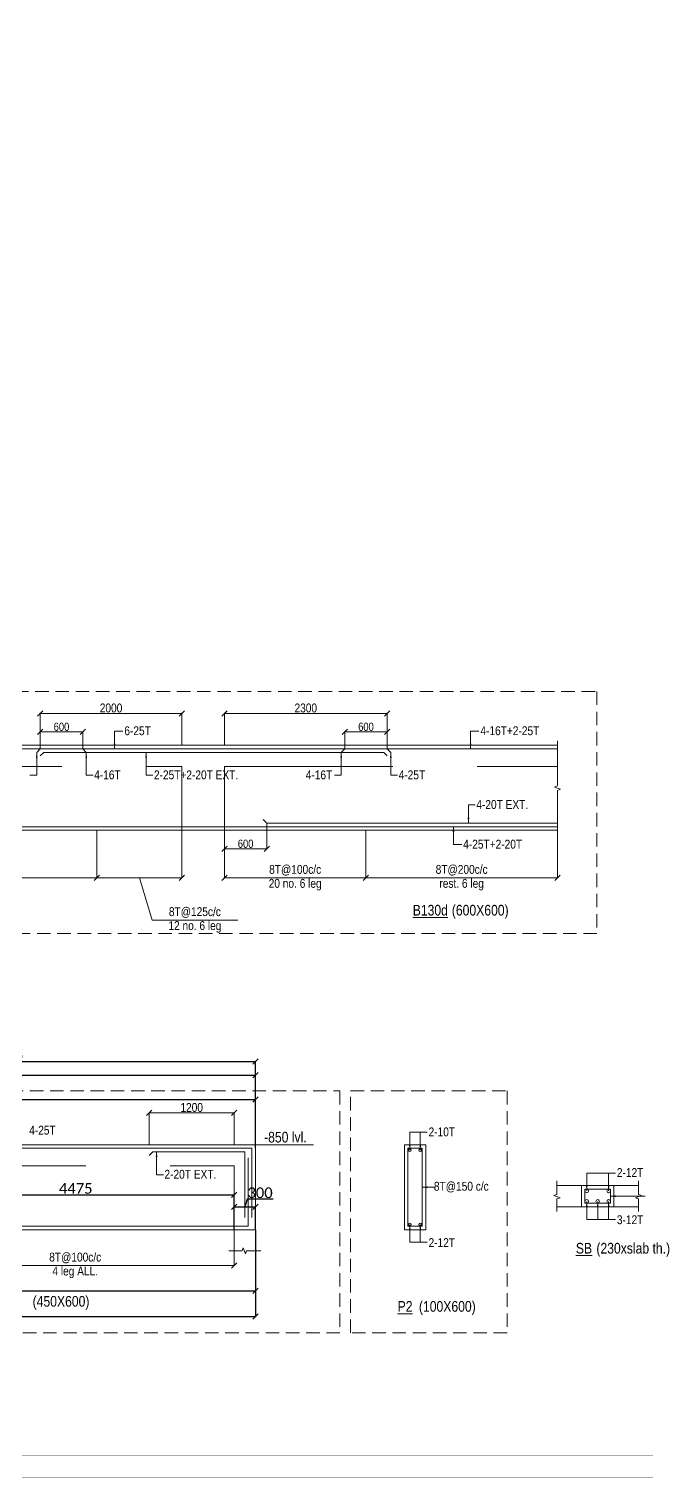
# Model space of a CAD drawing. Header units: millimetres. Extents: x 1112055 to 3390982, y -148532 to 766891.
# Drawn here: x 3000040 to 3017468, y -64434 to -23501 of the extents above; entities that cross this region are included whole.
import ezdxf
from ezdxf.enums import TextEntityAlignment as Align

# ---------------------------------------------------------------- set-up
doc = ezdxf.new("R2010")
doc.units = ezdxf.units.MM
doc.header["$PDMODE"] = 35
doc.header["$PDSIZE"] = -25
doc.linetypes.add('Hidden', pattern=[9.525, 6.35, -3.175])
for name, color, linetype, lineweight in [('B BEAM', 148, 'Continuous', 13), ('B BEAM IN LINE', 250, 'Continuous', 0), ('B STEEL', 34, 'Continuous', 15), ('B STEEL DIM', 216, 'Continuous', 13), ('B STEEL TEXT', 7, 'Continuous', 15), ('B STIRRUPS', 139, 'Continuous', 13), ('B TITLE BLOCK', 250, 'Continuous', 0), ('B-BEAM DOT', 251, 'Hidden', 9), ('B-BEAM NO', 215, 'Continuous', 18), ('B-COL', 1, 'Continuous', 35)]:
    doc.layers.add(name, color=color, linetype=linetype, lineweight=lineweight)
doc.layers.add('LEVEL-PLAN', color=12, linetype='Continuous')
doc.styles.add('Cali', font='calibri.ttf')
doc.styles.add('SWINC', font='swissc.ttf')
doc.dimstyles.new('BHOOMI', dxfattribs={"dimtxt": 230, "dimasz": 150, "dimexe": 10, "dimexo": 0, "dimgap": 25, "dimtad": 1, "dimdec": 0, "dimzin": 0, "dimdsep": 46, "dimtxsty": 'SWINC', "dimblk": 'OBLIQUE', "dimcen": 0.09, "dimclrd": 250, "dimclre": 250, "dimclrt": 256, "dimaunit": 1, "dimadec": 3, "dimazin": 0, "dimtfac": 1, "dimtdec": 0, "dimtofl": 0, "dimtmove": 1, "dimatfit": 3, "dimfxl": 100, "dimtolj": 1, "dimtzin": 0, "dimlwd": 9, "dimlwe": 5, "dimarcsym": 0})

# ---------------------------------------------------------------- blocks, each defined once
blk = doc.blocks.new('_Oblique')
at = {"color": 0, "linetype": 'ByBlock', "lineweight": -2}
blk.add_line((-0.5, -0.5), (0.5, 0.5), dxfattribs=at)
blk = doc.blocks.new('*D6560')
at = {"layer": 'B STEEL DIM', "lineweight": 5, "transparency": 16777216}
for p, q in [((3003435, -55019), (3003435, -54108)), ((3005835, -55019), (3005835, -54108))]:
    blk.add_line(p, q, dxfattribs=at)
at = {"layer": 'B STEEL DIM', "lineweight": 9, "transparency": 16777216}
blk.add_line((3003435, -54118), (3005835, -54118), dxfattribs=at)
at = {"layer": 'Defpoints', "color": 0, "lineweight": 40, "transparency": 16777216}
for p in [(3005835, -54118), (3003435, -55019), (3005835, -55019)]:
    blk.add_point(p, dxfattribs=at)
at = {"layer": 'B STEEL DIM', "lineweight": 9, "transparency": 16777216, "xscale": 150, "yscale": 150, "zscale": 150, "rotation": 180}
blk.add_blockref('_Oblique', (3003435, -54118), dxfattribs=at)
at = {"layer": 'B STEEL DIM', "lineweight": 9, "transparency": 16777216, "xscale": 150, "yscale": 150, "zscale": 150}
blk.add_blockref('_Oblique', (3005835, -54118), dxfattribs=at)
at = {"layer": 'B STEEL DIM', "transparency": 16777216, "insert": (3004635, -53968), "char_height": 250, "attachment_point": 5, "style": 'SWINC'}
blk.add_mtext('\\A1;1200', dxfattribs=at)
blk = doc.blocks.new('*D6572')
at = {"layer": 'B STIRRUPS', "color": 250, "lineweight": 0, "transparency": 16777216}
for p, q in [((2996856, -57419), (2996856, -58443)), ((3005835, -57419), (3005835, -58443)), ((3005835, -58433), (2996856, -58433))]:
    blk.add_line(p, q, dxfattribs=at)
at = {"layer": 'Defpoints', "color": 0, "lineweight": 40, "transparency": 16777216}
for p in [(2996856, -57419), (3005835, -57419), (2996856, -58433)]:
    blk.add_point(p, dxfattribs=at)
at = {"layer": 'B STIRRUPS', "color": 250, "lineweight": 0, "transparency": 16777216, "xscale": 150, "yscale": 150, "zscale": 150, "rotation": 180}
blk.add_blockref('_Oblique', (2996856, -58433), dxfattribs=at)
at = {"layer": 'B STIRRUPS', "color": 250, "lineweight": 0, "transparency": 16777216, "xscale": 150, "yscale": 150, "zscale": 150}
blk.add_blockref('_Oblique', (3005835, -58433), dxfattribs=at)
at = {"layer": 'B STIRRUPS', "transparency": 16777216, "char_height": 250, "attachment_point": 5, "style": 'SWINC'}
for s, insert in [('\\A1;8T@100c/c', (3001346, -58218)), ('4 leg ALL.', (3001346, -58625))]:
    blk.add_mtext(s, dxfattribs=dict(at, insert=insert))
blk = doc.blocks.new('*D6593')
at = {"layer": 'B STEEL DIM', "lineweight": 5, "transparency": 16777216}
for p, q in [((3005558, -46134), (3005558, -46667)), ((3006758, -45934), (3006758, -46667))]:
    blk.add_line(p, q, dxfattribs=at)
at = {"layer": 'B STEEL DIM', "lineweight": 9, "transparency": 16777216}
blk.add_line((3006758, -46657), (3005558, -46657), dxfattribs=at)
at = {"layer": 'Defpoints', "color": 0, "lineweight": 40, "transparency": 16777216}
for p in [(3005558, -46134), (3006758, -45934), (3005558, -46657)]:
    blk.add_point(p, dxfattribs=at)
at = {"layer": 'B STEEL DIM', "lineweight": 9, "transparency": 16777216, "xscale": 150, "yscale": 150, "zscale": 150, "rotation": 180}
blk.add_blockref('_Oblique', (3005558, -46657), dxfattribs=at)
at = {"layer": 'B STEEL DIM', "lineweight": 9, "transparency": 16777216, "xscale": 150, "yscale": 150, "zscale": 150}
blk.add_blockref('_Oblique', (3006758, -46657), dxfattribs=at)
at = {"layer": 'B STEEL DIM', "transparency": 16777216, "insert": (3006158, -46517), "char_height": 230, "attachment_point": 5, "style": 'SWINC'}
blk.add_mtext('\\A1;600', dxfattribs=at)
blk = doc.blocks.new('*D6598')
at = {"layer": 'B STEEL DIM', "lineweight": 5, "transparency": 16777216}
for p, q in [((3000358, -43735), (3000358, -42823)), ((3004358, -43735), (3004358, -42823))]:
    blk.add_line(p, q, dxfattribs=at)
at = {"layer": 'B STEEL DIM', "lineweight": 9, "transparency": 16777216}
blk.add_line((3000358, -42833), (3004358, -42833), dxfattribs=at)
at = {"layer": 'Defpoints', "color": 0, "lineweight": 40, "transparency": 16777216}
for p in [(3004358, -42833), (3000358, -43735), (3004358, -43735)]:
    blk.add_point(p, dxfattribs=at)
at = {"layer": 'B STEEL DIM', "lineweight": 9, "transparency": 16777216, "xscale": 150, "yscale": 150, "zscale": 150, "rotation": 180}
blk.add_blockref('_Oblique', (3000358, -42833), dxfattribs=at)
at = {"layer": 'B STEEL DIM', "lineweight": 9, "transparency": 16777216, "xscale": 150, "yscale": 150, "zscale": 150}
blk.add_blockref('_Oblique', (3004358, -42833), dxfattribs=at)
at = {"layer": 'B STEEL DIM', "transparency": 16777216, "insert": (3002358, -42683), "char_height": 250, "attachment_point": 5, "style": 'SWINC'}
blk.add_mtext('\\A1;2000', dxfattribs=at)
blk = doc.blocks.new('*D6599')
at = {"layer": 'B STEEL DIM', "lineweight": 5, "transparency": 16777216}
for p, q in [((3000358, -43835), (3000358, -43344)), ((3001558, -43835), (3001558, -43344))]:
    blk.add_line(p, q, dxfattribs=at)
at = {"layer": 'B STEEL DIM', "lineweight": 9, "transparency": 16777216}
blk.add_line((3000358, -43354), (3001558, -43354), dxfattribs=at)
at = {"layer": 'Defpoints', "color": 0, "lineweight": 40, "transparency": 16777216}
for p in [(3001558, -43354), (3000358, -43835), (3001558, -43835)]:
    blk.add_point(p, dxfattribs=at)
at = {"layer": 'B STEEL DIM', "lineweight": 9, "transparency": 16777216, "xscale": 150, "yscale": 150, "zscale": 150, "rotation": 180}
blk.add_blockref('_Oblique', (3000358, -43354), dxfattribs=at)
at = {"layer": 'B STEEL DIM', "lineweight": 9, "transparency": 16777216, "xscale": 150, "yscale": 150, "zscale": 150}
blk.add_blockref('_Oblique', (3001558, -43354), dxfattribs=at)
at = {"layer": 'B STEEL DIM', "transparency": 16777216, "insert": (3000958, -43214), "char_height": 230, "attachment_point": 5, "style": 'SWINC'}
blk.add_mtext('\\A1;600', dxfattribs=at)
blk = doc.blocks.new('*D6600')
at = {"layer": 'B STEEL DIM', "lineweight": 5, "transparency": 16777216}
for p, q in [((3005558, -43735), (3005558, -42823)), ((3010158, -43735), (3010158, -42823))]:
    blk.add_line(p, q, dxfattribs=at)
at = {"layer": 'B STEEL DIM', "lineweight": 9, "transparency": 16777216}
blk.add_line((3010158, -42833), (3005558, -42833), dxfattribs=at)
at = {"layer": 'Defpoints', "color": 0, "lineweight": 40, "transparency": 16777216}
for p in [(3005558, -42833), (3005558, -43735), (3010158, -43735)]:
    blk.add_point(p, dxfattribs=at)
at = {"layer": 'B STEEL DIM', "lineweight": 9, "transparency": 16777216, "xscale": 150, "yscale": 150, "zscale": 150, "rotation": 180}
blk.add_blockref('_Oblique', (3005558, -42833), dxfattribs=at)
at = {"layer": 'B STEEL DIM', "lineweight": 9, "transparency": 16777216, "xscale": 150, "yscale": 150, "zscale": 150}
blk.add_blockref('_Oblique', (3010158, -42833), dxfattribs=at)
at = {"layer": 'B STEEL DIM', "transparency": 16777216, "insert": (3007858, -42683), "char_height": 250, "attachment_point": 5, "style": 'SWINC'}
blk.add_mtext('\\A1;2300', dxfattribs=at)
blk = doc.blocks.new('*D6601')
at = {"layer": 'B STEEL DIM', "lineweight": 5, "transparency": 16777216}
for p, q in [((3008958, -43835), (3008958, -43344)), ((3010158, -43835), (3010158, -43344))]:
    blk.add_line(p, q, dxfattribs=at)
at = {"layer": 'B STEEL DIM', "lineweight": 9, "transparency": 16777216}
blk.add_line((3010158, -43354), (3008958, -43354), dxfattribs=at)
at = {"layer": 'Defpoints', "color": 0, "lineweight": 40, "transparency": 16777216}
for p in [(3008958, -43354), (3008958, -43835), (3010158, -43835)]:
    blk.add_point(p, dxfattribs=at)
at = {"layer": 'B STEEL DIM', "lineweight": 9, "transparency": 16777216, "xscale": 150, "yscale": 150, "zscale": 150, "rotation": 180}
blk.add_blockref('_Oblique', (3008958, -43354), dxfattribs=at)
at = {"layer": 'B STEEL DIM', "lineweight": 9, "transparency": 16777216, "xscale": 150, "yscale": 150, "zscale": 150}
blk.add_blockref('_Oblique', (3010158, -43354), dxfattribs=at)
at = {"layer": 'B STEEL DIM', "transparency": 16777216, "insert": (3009558, -43214), "char_height": 230, "attachment_point": 5, "style": 'SWINC'}
blk.add_mtext('\\A1;600', dxfattribs=at)
blk = doc.blocks.new('*D6602')
at = {"layer": 'B STIRRUPS', "color": 250, "lineweight": 0, "transparency": 16777216}
for p, q in [((2991458, -46135), (2991458, -47492)), ((3001958, -46135), (3001958, -47492)), ((3001958, -47482), (2991458, -47482))]:
    blk.add_line(p, q, dxfattribs=at)
at = {"layer": 'Defpoints', "color": 0, "lineweight": 40, "transparency": 16777216}
for p in [(2991458, -46135), (3001958, -46135), (2991458, -47482)]:
    blk.add_point(p, dxfattribs=at)
at = {"layer": 'B STIRRUPS', "color": 250, "lineweight": 0, "transparency": 16777216, "xscale": 150, "yscale": 150, "zscale": 150, "rotation": 180}
blk.add_blockref('_Oblique', (2991458, -47482), dxfattribs=at)
at = {"layer": 'B STIRRUPS', "color": 250, "lineweight": 0, "transparency": 16777216, "xscale": 150, "yscale": 150, "zscale": 150}
blk.add_blockref('_Oblique', (3001958, -47482), dxfattribs=at)
at = {"layer": 'B STIRRUPS', "transparency": 16777216, "char_height": 250, "attachment_point": 5, "style": 'SWINC'}
for s, insert in [('\\A1;8T@200c/c', (2996708, -47266)), ('rest. 6 leg', (2996708, -47673))]:
    blk.add_mtext(s, dxfattribs=dict(at, insert=insert))
blk = doc.blocks.new('*D6604')
at = {"layer": 'B STIRRUPS', "color": 250, "lineweight": 0, "transparency": 16777216}
for p, q in [((3001958, -46135), (3001958, -47492)), ((3004358, -46135), (3004358, -47492)), ((3001958, -47482), (3004358, -47482)), ((3003517, -48676), (3003158, -47482)), ((3005936, -48676), (3003517, -48676))]:
    blk.add_line(p, q, dxfattribs=at)
at = {"layer": 'Defpoints', "color": 0, "lineweight": 40, "transparency": 16777216}
for p in [(3001958, -46135), (3004358, -46135), (3004358, -47482)]:
    blk.add_point(p, dxfattribs=at)
at = {"layer": 'B STIRRUPS', "color": 250, "lineweight": 0, "transparency": 16777216, "xscale": 150, "yscale": 150, "zscale": 150, "rotation": 180}
blk.add_blockref('_Oblique', (3001958, -47482), dxfattribs=at)
at = {"layer": 'B STIRRUPS', "color": 250, "lineweight": 0, "transparency": 16777216, "xscale": 150, "yscale": 150, "zscale": 150}
blk.add_blockref('_Oblique', (3004358, -47482), dxfattribs=at)
at = {"layer": 'B STIRRUPS', "transparency": 16777216, "char_height": 250, "attachment_point": 5, "style": 'SWINC'}
for s, insert in [('\\A1;8T@125c/c', (3004726, -48460)), ('12 no. 6 leg', (3004726, -48867))]:
    blk.add_mtext(s, dxfattribs=dict(at, insert=insert))
blk = doc.blocks.new('*D6605')
at = {"layer": 'B STIRRUPS', "color": 250, "lineweight": 0, "transparency": 16777216}
for p, q in [((3009558, -46135), (3009558, -47491)), ((3014964, -46135), (3014964, -47491)), ((3014964, -47481), (3009558, -47481))]:
    blk.add_line(p, q, dxfattribs=at)
at = {"layer": 'Defpoints', "color": 0, "lineweight": 40, "transparency": 16777216}
for p in [(3009558, -46135), (3014964, -46135), (3009558, -47481)]:
    blk.add_point(p, dxfattribs=at)
at = {"layer": 'B STIRRUPS', "color": 250, "lineweight": 0, "transparency": 16777216, "xscale": 150, "yscale": 150, "zscale": 150, "rotation": 180}
blk.add_blockref('_Oblique', (3009558, -47481), dxfattribs=at)
at = {"layer": 'B STIRRUPS', "color": 250, "lineweight": 0, "transparency": 16777216, "xscale": 150, "yscale": 150, "zscale": 150}
blk.add_blockref('_Oblique', (3014964, -47481), dxfattribs=at)
at = {"layer": 'B STIRRUPS', "transparency": 16777216, "char_height": 250, "attachment_point": 5, "style": 'SWINC'}
for s, insert in [('\\A1;8T@200c/c', (3012261, -47266)), ('rest. 6 leg', (3012261, -47673))]:
    blk.add_mtext(s, dxfattribs=dict(at, insert=insert))
blk = doc.blocks.new('*D6606')
at = {"layer": 'B STIRRUPS', "color": 250, "lineweight": 0, "transparency": 16777216}
for p, q in [((3005558, -46135), (3005558, -47492)), ((3009558, -46135), (3009558, -47492)), ((3009558, -47482), (3005558, -47482))]:
    blk.add_line(p, q, dxfattribs=at)
at = {"layer": 'Defpoints', "color": 0, "lineweight": 40, "transparency": 16777216}
for p in [(3005558, -46135), (3009558, -46135), (3005558, -47482)]:
    blk.add_point(p, dxfattribs=at)
at = {"layer": 'B STIRRUPS', "color": 250, "lineweight": 0, "transparency": 16777216, "xscale": 150, "yscale": 150, "zscale": 150, "rotation": 180}
blk.add_blockref('_Oblique', (3005558, -47482), dxfattribs=at)
at = {"layer": 'B STIRRUPS', "color": 250, "lineweight": 0, "transparency": 16777216, "xscale": 150, "yscale": 150, "zscale": 150}
blk.add_blockref('_Oblique', (3009558, -47482), dxfattribs=at)
at = {"layer": 'B STIRRUPS', "transparency": 16777216, "char_height": 250, "attachment_point": 5, "style": 'SWINC'}
for s, insert in [('\\A1;8T@100c/c', (3007558, -47266)), ('20 no. 6 leg', (3007558, -47673))]:
    blk.add_mtext(s, dxfattribs=dict(at, insert=insert))
blk = doc.blocks.new('*D6317')
at = {"layer": 'Defpoints', "color": 3, "linetype": 'Hidden', "lineweight": 30, "ltscale": 1000, "transparency": 16777216}
for p, q in [((2956895, -57419), (2956895, -59883)), ((3006435, -57419), (3006435, -59883))]:
    blk.add_line(p, q, dxfattribs=at)
at = {"layer": 'Defpoints', "color": 3, "lineweight": 30, "ltscale": 1000, "transparency": 16777216}
blk.add_line((2956895, -59873), (3006435, -59873), dxfattribs=at)
at = {"layer": 'Defpoints', "color": 0, "lineweight": 40, "transparency": 16777216}
for p in [(2956895, -57419), (3006435, -57419), (3006435, -59873)]:
    blk.add_point(p, dxfattribs=at)
at = {"layer": 'Defpoints', "color": 3, "lineweight": 30, "transparency": 16777216, "xscale": 150, "yscale": 150, "zscale": 150, "rotation": 180}
blk.add_blockref('_Oblique', (2956895, -59873), dxfattribs=at)
at = {"layer": 'Defpoints', "color": 3, "lineweight": 30, "transparency": 16777216, "xscale": 150, "yscale": 150, "zscale": 150}
blk.add_blockref('_Oblique', (3006435, -59873), dxfattribs=at)
at = {"layer": 'Defpoints', "color": 3, "lineweight": 50, "transparency": 16777216, "insert": (2981665, -59689), "char_height": 300, "attachment_point": 5, "style": 'Cali'}
blk.add_mtext('\\A1;24770', dxfattribs=at)
blk = doc.blocks.new('*D6324')
at = {"layer": 'Defpoints', "color": 3, "linetype": 'Hidden', "lineweight": 30, "ltscale": 1000, "transparency": 16777216}
for p, q in [((2981385, -57419), (2981385, -59153)), ((3006435, -57419), (3006435, -59153))]:
    blk.add_line(p, q, dxfattribs=at)
at = {"layer": 'Defpoints', "color": 3, "lineweight": 30, "ltscale": 1000, "transparency": 16777216}
blk.add_line((2981385, -59143), (3006435, -59143), dxfattribs=at)
at = {"layer": 'Defpoints', "color": 0, "lineweight": 40, "transparency": 16777216}
for p in [(2981385, -57419), (3006435, -57419), (3006435, -59143)]:
    blk.add_point(p, dxfattribs=at)
at = {"layer": 'Defpoints', "color": 3, "lineweight": 30, "transparency": 16777216, "xscale": 150, "yscale": 150, "zscale": 150, "rotation": 180}
blk.add_blockref('_Oblique', (2981385, -59143), dxfattribs=at)
at = {"layer": 'Defpoints', "color": 3, "lineweight": 30, "transparency": 16777216, "xscale": 150, "yscale": 150, "zscale": 150}
blk.add_blockref('_Oblique', (3006435, -59143), dxfattribs=at)
at = {"layer": 'Defpoints', "color": 3, "lineweight": 50, "transparency": 16777216, "insert": (2993910, -58959), "char_height": 300, "attachment_point": 5, "style": 'Cali'}
blk.add_mtext('\\A1;12525', dxfattribs=at)
blk = doc.blocks.new('*D6329')
at = {"layer": 'Defpoints', "color": 3, "linetype": 'Hidden', "lineweight": 30, "ltscale": 1000, "transparency": 16777216}
for p, q in [((2996885, -57419), (2996885, -56428)), ((3005835, -57419), (3005835, -56428))]:
    blk.add_line(p, q, dxfattribs=at)
at = {"layer": 'Defpoints', "color": 3, "lineweight": 30, "ltscale": 1000, "transparency": 16777216}
blk.add_line((2996885, -56438), (3005835, -56438), dxfattribs=at)
at = {"layer": 'Defpoints', "color": 0, "lineweight": 40, "transparency": 16777216}
for p in [(3005835, -56438), (2996885, -57419), (3005835, -57419)]:
    blk.add_point(p, dxfattribs=at)
at = {"layer": 'Defpoints', "color": 3, "lineweight": 30, "transparency": 16777216, "xscale": 150, "yscale": 150, "zscale": 150, "rotation": 180}
blk.add_blockref('_Oblique', (2996885, -56438), dxfattribs=at)
at = {"layer": 'Defpoints', "color": 3, "lineweight": 30, "transparency": 16777216, "xscale": 150, "yscale": 150, "zscale": 150}
blk.add_blockref('_Oblique', (3005835, -56438), dxfattribs=at)
at = {"layer": 'Defpoints', "color": 3, "lineweight": 50, "transparency": 16777216, "insert": (3001360, -56255), "char_height": 300, "attachment_point": 5, "style": 'Cali'}
blk.add_mtext('\\A1;4475', dxfattribs=at)
blk = doc.blocks.new('*D6330')
at = {"layer": 'Defpoints', "color": 3, "linetype": 'Hidden', "lineweight": 30, "ltscale": 1000, "transparency": 16777216}
for p, q in [((3005835, -57419), (3005835, -56760)), ((3006435, -57419), (3006435, -56760))]:
    blk.add_line(p, q, dxfattribs=at)
at = {"layer": 'Defpoints', "color": 3, "lineweight": 30, "ltscale": 1000, "transparency": 16777216}
for p, q in [((3005835, -56770), (3006435, -56770)), ((3006198, -56561), (3006135, -56770)), ((3006936, -56561), (3006198, -56561))]:
    blk.add_line(p, q, dxfattribs=at)
at = {"layer": 'Defpoints', "color": 0, "lineweight": 40, "transparency": 16777216}
for p in [(3006435, -56770), (3005835, -57419), (3006435, -57419)]:
    blk.add_point(p, dxfattribs=at)
at = {"layer": 'Defpoints', "color": 3, "lineweight": 30, "transparency": 16777216, "xscale": 150, "yscale": 150, "zscale": 150, "rotation": 180}
blk.add_blockref('_Oblique', (3005835, -56770), dxfattribs=at)
at = {"layer": 'Defpoints', "color": 3, "lineweight": 30, "transparency": 16777216, "xscale": 150, "yscale": 150, "zscale": 150}
blk.add_blockref('_Oblique', (3006435, -56770), dxfattribs=at)
at = {"layer": 'Defpoints', "color": 3, "lineweight": 50, "transparency": 16777216, "insert": (3006567, -56377), "char_height": 300, "attachment_point": 5, "style": 'Cali'}
blk.add_mtext('\\A1;300', dxfattribs=at)
blk = doc.blocks.new('*D6331')
at = {"layer": 'Defpoints', "color": 3, "linetype": 'Hidden', "lineweight": 30, "ltscale": 1000, "transparency": 16777216}
for p, q in [((2956895, -55019), (2956895, -53731)), ((3006435, -55019), (3006435, -53731))]:
    blk.add_line(p, q, dxfattribs=at)
at = {"layer": 'Defpoints', "color": 3, "lineweight": 30, "ltscale": 1000, "transparency": 16777216}
blk.add_line((2956895, -53741), (3006435, -53741), dxfattribs=at)
at = {"layer": 'Defpoints', "color": 0, "lineweight": 40, "transparency": 16777216}
for p in [(3006435, -53741), (2956895, -55019), (3006435, -55019)]:
    blk.add_point(p, dxfattribs=at)
at = {"layer": 'Defpoints', "color": 3, "lineweight": 30, "transparency": 16777216, "xscale": 150, "yscale": 150, "zscale": 150, "rotation": 180}
blk.add_blockref('_Oblique', (2956895, -53741), dxfattribs=at)
at = {"layer": 'Defpoints', "color": 3, "lineweight": 30, "transparency": 16777216, "xscale": 150, "yscale": 150, "zscale": 150}
blk.add_blockref('_Oblique', (3006435, -53741), dxfattribs=at)
at = {"layer": 'Defpoints', "color": 3, "lineweight": 50, "transparency": 16777216, "insert": (2981665, -53557), "char_height": 300, "attachment_point": 5, "style": 'Cali'}
blk.add_mtext('\\A1;24770', dxfattribs=at)
blk = doc.blocks.new('*D6358')
at = {"layer": 'Defpoints', "color": 3, "linetype": 'Hidden', "lineweight": 30, "ltscale": 1000, "transparency": 16777216}
for p, q in [((2984685, -55119), (2984685, -53048)), ((3006435, -55119), (3006435, -53048))]:
    blk.add_line(p, q, dxfattribs=at)
at = {"layer": 'Defpoints', "color": 3, "lineweight": 30, "ltscale": 1000, "transparency": 16777216}
blk.add_line((2984685, -53058), (3006435, -53058), dxfattribs=at)
at = {"layer": 'Defpoints', "color": 0, "lineweight": 40, "transparency": 16777216}
for p in [(3006435, -53058), (2984685, -55119), (3006435, -55119)]:
    blk.add_point(p, dxfattribs=at)
at = {"layer": 'Defpoints', "color": 3, "lineweight": 30, "transparency": 16777216, "xscale": 150, "yscale": 150, "zscale": 150, "rotation": 180}
blk.add_blockref('_Oblique', (2984685, -53058), dxfattribs=at)
at = {"layer": 'Defpoints', "color": 3, "lineweight": 30, "transparency": 16777216, "xscale": 150, "yscale": 150, "zscale": 150}
blk.add_blockref('_Oblique', (3006435, -53058), dxfattribs=at)
at = {"layer": 'Defpoints', "color": 3, "lineweight": 50, "transparency": 16777216, "insert": (2995560, -52875), "char_height": 300, "attachment_point": 5, "style": 'Cali'}
blk.add_mtext('\\A1;10875', dxfattribs=at)
blk = doc.blocks.new('*D6359')
at = {"layer": 'Defpoints', "color": 3, "linetype": 'Hidden', "lineweight": 30, "ltscale": 1000, "transparency": 16777216}
for p, q in [((2992385, -55019), (2992385, -52656)), ((3006435, -55019), (3006435, -52656))]:
    blk.add_line(p, q, dxfattribs=at)
at = {"layer": 'Defpoints', "color": 3, "lineweight": 30, "ltscale": 1000, "transparency": 16777216}
blk.add_line((2992385, -52666), (3006435, -52666), dxfattribs=at)
at = {"layer": 'Defpoints', "color": 0, "lineweight": 40, "transparency": 16777216}
for p in [(3006435, -52666), (2992385, -55019), (3006435, -55019)]:
    blk.add_point(p, dxfattribs=at)
at = {"layer": 'Defpoints', "color": 3, "lineweight": 30, "transparency": 16777216, "xscale": 150, "yscale": 150, "zscale": 150, "rotation": 180}
blk.add_blockref('_Oblique', (2992385, -52666), dxfattribs=at)
at = {"layer": 'Defpoints', "color": 3, "lineweight": 30, "transparency": 16777216, "xscale": 150, "yscale": 150, "zscale": 150}
blk.add_blockref('_Oblique', (3006435, -52666), dxfattribs=at)
at = {"layer": 'Defpoints', "color": 3, "lineweight": 50, "transparency": 16777216, "insert": (2999410, -52482), "char_height": 300, "attachment_point": 5, "style": 'Cali'}
blk.add_mtext('\\A1;7025', dxfattribs=at)

msp = doc.modelspace()

# ---------------------------------------------------------------- linework, layer by layer
at = {"color": 252, "lineweight": 0, "ltscale": 25, "const_width": 7.31}
msp.add_lwpolyline([(2905358, -64430.5), (2905358, 35068.1), (3056577, 35068.1), (3056577, -64430.5)], close=True, dxfattribs=at)
at = {"layer": 'B BEAM', "ltscale": 25}
for p, q in [((2967255.6, -43735.2, 0), (3014964.3, -43735.1, 0)), ((2967255.6, -46135.2, 0), (3014964.3, -46135.1, 0)), ((2957595.2, -55019.5, 0), (3006435.2, -55019.5, 0)), ((3006435.2, -55019.5, 0), (3006435.2, -57419.5, 0)), ((3015643.2, -56172.9, 0), (3014953.6, -56172.9, 0)), ((3016563.2, -56172.9, 0), (3017252.9, -56172.9, 0)), ((3015643.2, -56772.9, 0), (3014953.6, -56772.9, 0)), ((3016563.2, -56772.9, 0), (3017252.9, -56772.9, 0)), ((2996885.3, -57419.5, 0), (3005835.2, -57419.5, 0))]:
    msp.add_line(p, q, dxfattribs=at)
at = {"layer": 'B BEAM'}
msp.add_line((3006435.2, -55019.5, 0), (3008078.4, -55019.5, 0), dxfattribs=at)
at = {"layer": 'B BEAM', "ltscale": 25, "elevation": 0}
for points in [[(3010644.6, -57419.5), (3011244.6, -57419.5), (3011244.6, -55019.5), (3010644.6, -55019.5)], [(3015643.2, -56172.9), (3015643.2, -56772.9), (3016563.2, -56772.9), (3016563.2, -56172.9)]]:
    msp.add_lwpolyline(points, close=True, dxfattribs=at)
for points in [[(3014953.6, -56036.7), (3014953.6, -56422.8), (3014867.7, -56454), (3015039.4, -56516.5), (3014953.6, -56547.8), (3014953.6, -56901.1)], [(3017252.9, -56036.7), (3017252.9, -56422.8), (3017338.8, -56454), (3017167.1, -56516.5), (3017252.9, -56547.8), (3017252.9, -56901.1)]]:
    msp.add_lwpolyline(points, dxfattribs=at)
at = {"layer": 'B BEAM IN LINE', "color": 250, "linetype": 'Hidden', "lineweight": 0, "ltscale": 60, "elevation": 0}
for points in [[(2965355.1, -42215.5), (3016079.1, -42215.5), (3016079.1, -49052.7), (2965355.1, -49052.7)], [(2955487.8, -53499.7), (3008822.1, -53499.7), (3008822.1, -60336.9), (2955487.8, -60336.9)], [(3009122.1, -53499.7), (3013545.1, -53499.7), (3013545.1, -60337.4), (3009122.1, -60337.4)]]:
    msp.add_lwpolyline(points, close=True, dxfattribs=at)
at = {"layer": 'B STEEL', "color": 34, "lineweight": 9, "ltscale": 25}
for p, q in [((2967355.6, -43835.2, 0), (3014964.3, -43835.1, 0)), ((3000358.5, -43835.2, 0), (3000258.5, -43935.2, 0)), ((3000458.5, -43935.2, 0), (3000358.5, -44035.2, 0)), ((3000458.5, -43935.2, 0), (3010058.5, -43935.2, 0)), ((3001558.5, -43835.2, 0), (3001658.5, -43935.2, 0)), ((3008958.5, -43835.2, 0), (3008858.5, -43935.2, 0)), ((3010058.5, -43935.2, 0), (3010158.5, -44035.2, 0)), ((3010158.5, -43835.2, 0), (3010258.5, -43935.2, 0)), ((3006658.5, -45834.5, 0), (3006758.5, -45934.5, 0)), ((2967455.6, -46035.2, 0), (3014964.3, -46035.1, 0)), ((3006758.5, -45934.5, 0), (3014964.3, -45934.4, 0)), ((2956995.2, -55119.5, 0), (3006335.2, -55119.5, 0)), ((3003535.2, -55219.5, 0), (3003435.2, -55319.5, 0)), ((3003535.2, -55219.5, 0), (3006135.2, -55219.5, 0)), ((3006135.2, -55219.5, 0), (3006135.2, -57073.4, 0)), ((3006335.2, -55119.5, 0), (3006335.2, -57073.4, 0)), ((3006235.2, -55391.8, 0), (3006235.2, -57319.5, 0)), ((2957095.2, -57319.5, 0), (3006235.2, -57319.5, 0))]:
    msp.add_line(p, q, dxfattribs=at)
at = {"layer": 'B STEEL', "color": 34, "lineweight": 9, "ltscale": 25, "elevation": 0}
for points in [[(3010744.6, -57319.5), (3011144.6, -57319.5), (3011144.6, -55119.5), (3010744.6, -55119.5)], [(3015743.2, -56272.9), (3015743.2, -56672.9), (3016463.2, -56672.9), (3016463.2, -56272.9)]]:
    msp.add_lwpolyline(points, close=True, dxfattribs=at)
at = {"layer": 'B STEEL', "color": 34, "lineweight": 9, "ltscale": 25}
for centre, radius in [((3010795.7, -55168.1, 0), 40), ((3011093.4, -55168.1, 0), 40), ((3015794.4, -56324, 0), 51.2), ((3016412.1, -56324, 0), 51.2), ((3015794.4, -56621.7, 0), 51.2), ((3016103.2, -56621.7, 0), 51.2), ((3016412.1, -56621.7, 0), 51.2), ((3010795.7, -57270.9, 0), 40), ((3011093.4, -57270.9, 0), 40)]:
    msp.add_circle(centre, radius, dxfattribs=at)
at = {"layer": 'B TITLE BLOCK', "color": 1, "ltscale": 25, "const_width": 7.31}
msp.add_lwpolyline([(2905694.7, -64093.8), (2905694.7, 34731.4), (3056240.2, 34731.4), (3056240.2, -64093.8)], close=True, dxfattribs=at)
at = {"layer": 'B TITLE BLOCK', "color": 250, "lineweight": 0, "ltscale": 25, "const_width": 7.31}
msp.add_lwpolyline([(2906001.1, -63787.4), (2906001.1, 34425), (3055933.9, 34425), (3055933.9, -63787.4)], close=True, dxfattribs=at)
at = {"layer": 'B-BEAM DOT', "linetype": 'Hidden', "ltscale": 750}
for p, q in [((2989058.5, -44335.2, 0), (3004358.5, -44335.1, 0)), ((3004358.5, -44334.9, 0), (3004358.5, -46134.9, 0)), ((3005558.5, -44334.9, 0), (3005558.5, -46134.9, 0)), ((3005558.5, -44335.1, 0), (3014964.3, -44335.1, 0)), ((2996885.3, -55619.5, 0), (3005835.2, -55619.5, 0)), ((3005835.2, -55619.5, 0), (3005835.2, -57419.5, 0)), ((3006435.2, -57419.5, 0), (3005835.2, -57419.5, 0))]:
    msp.add_line(p, q, dxfattribs=at)
at = {"layer": 'B-COL', "lineweight": 15, "ltscale": 25}
for p, q in [((3005835.2, -57419.5, 0), (3005835.2, -58019.5, 0)), ((3006435.2, -57419.5, 0), (3006435.2, -58019.5, 0))]:
    msp.add_line(p, q, dxfattribs=at)
at = {"layer": 'B-COL', "lineweight": 15, "ltscale": 25, "elevation": 0}
for points in [[(3014964.3, -43607.8), (3014964.3, -44883.5), (3014878.5, -44914.7), (3015050.2, -44977.2), (3014964.3, -45008.5), (3014964.3, -46307.8)], [(3005685.2, -58019.5), (3006058.9, -58019.5), (3006090.1, -57933.6), (3006152.6, -58105.3), (3006183.9, -58019.5), (3006585.2, -58019.5)]]:
    msp.add_lwpolyline(points, dxfattribs=at)

# ---------------------------------------------------------------- texts
at = {"layer": 'B STEEL TEXT', "style": 'SWINC'}
for s, p in [('6-25T', (3002732.7, -43448.8, 0)), ('4-16T+2-25T', (3012790.2, -43448.9, 0)), ('4-16T', (3001881, -44695.5, 0)), ('2-25T+2-20T EXT.', (3003569, -44695.5, 0)), ('4-16T', (3007856.6, -44695.5, 0)), ('4-25T', (3010481, -44695.5, 0)), ('4-20T EXT.', (3012675.4, -45533.6, 0)), ('4-25T+2-20T', (3012304.5, -46654, 0)), ('4-25T', (3000045.7, -54733.1, 0)), ('2-10T', (3011326.4, -54781.7, 0)), ('2-20T EXT.', (3003866.5, -55978.4, 0)), ('8T@150 c/c', (3011477.6, -56317.3, 0)), ('2-12T', (3016645.1, -55929.7, 0)), ('3-12T', (3016645.1, -57262.6, 0)), ('2-12T', (3011326.4, -57909.2, 0))]:
    msp.add_text(s, height=250, dxfattribs=at).set_placement(p)
at = {"layer": 'B TITLE BLOCK', "color": 251, "lineweight": 0, "insert": (3042968.6, -44209.7), "char_height": 394.635, "attachment_point": 2, "style": 'SWINC'}
msp.add_mtext_dynamic_manual_height_columns('\\pxsm1,qj;{\\fBankGothic Lt BT|b0|i0|c0|p34;BHOOMI\\P\\ps*,q*;\\fGost|b0|i0|c0|p2;\\H0.8x;- CONSULTANTS -\\C1; }', width=1031890.765, gutter_width=0, heights=[145147.2], dxfattribs=at)
at = {"layer": 'B-BEAM NO', "ltscale": 25, "style": 'SWINC'}
for s, p in [('%%UB130d', (3011374.9, -48543.9, 0)), ('(600X600)', (3012785, -48543.9, 0)), ('%%USB', (3015715, -58092.6, 0)), ('(230xslab th.)', (3017107.2, -58092.6, 0)), ('(450X600)', (3000944.6, -59593, 0)), ('%%UP2', (3010662.2, -59736.4, 0)), ('(100X600)', (3011855.9, -59736.4, 0))]:
    msp.add_text(s, height=300, dxfattribs=at).set_placement(p, align=Align.CENTER)
at = {"layer": 'LEVEL-PLAN', "linetype": 'ByBlock', "ltscale": 800, "style": 'SWINC'}
msp.add_text('-850 lvl.', height=300, dxfattribs=at).set_placement((3007282.1, -54955.3, 0), align=Align.CENTER)

# ---------------------------------------------------------------- dimensions: what is measured, and where the dimension line sits
at = {"layer": 'B STEEL DIM'}
for base, p1, p2, override, picture, middle in [((3004358.5, -42833.4, 0), (3000358.5, -43735.2, 0), (3004358.5, -43735.2, 0), {"dimscale": 1, "dimtxt": 250, "dimlfac": 0.5, "dimtxsty": 'SWINC', "dimblk1": 'Oblique', "dimblk2": 'Oblique', "dimsah": 1, "dimclrd": 256, "dimclre": 256, "dimclrt": 256}, '*D6598', (3002358.5, -42683.4, 0)), ((3001558.5, -43353.5, 0), (3000358.5, -43835.2, 0), (3001558.5, -43835.2, 0), {"dimlfac": 0.5, "dimblk1": 'Oblique', "dimblk2": 'Oblique', "dimsah": 1, "dimclrd": 256, "dimclre": 256}, '*D6599', (3000958.5, -43213.5, 0)), ((3005835.2, -54117.7, 0), (3003435.2, -55019.5, 0), (3005835.2, -55019.5, 0), {"dimscale": 1, "dimtxt": 250, "dimlfac": 0.5, "dimtxsty": 'SWINC', "dimblk1": 'Oblique', "dimblk2": 'Oblique', "dimsah": 1, "dimclrd": 256, "dimclre": 256, "dimclrt": 256}, '*D6560', (3004635.2, -53967.7, 0))]:
    dim = msp.add_linear_dim(base=base, p1=p1, p2=p2, angle=180, dimstyle='BHOOMI', override=override, dxfattribs=at)
    dim.commit()
    dim.dimension.update_dxf_attribs({"geometry": picture, "text_midpoint": middle})
for base, p1, p2, override, picture, middle in [((3005558.5, -42833.4, 0), (3010158.5, -43735.2, 0), (3005558.5, -43735.2, 0), {"dimscale": 1, "dimtxt": 250, "dimlfac": 0.5, "dimtxsty": 'SWINC', "dimblk1": 'Oblique', "dimblk2": 'Oblique', "dimsah": 1, "dimclrd": 256, "dimclre": 256, "dimclrt": 256}, '*D6600', (3007858.5, -42683.4, 0)), ((3008958.5, -43353.5, 0), (3010158.5, -43835.2, 0), (3008958.5, -43835.2, 0), {"dimlfac": 0.5, "dimblk1": 'Oblique', "dimblk2": 'Oblique', "dimsah": 1, "dimclrd": 256, "dimclre": 256}, '*D6601', (3009558.5, -43213.5, 0)), ((3005558.5, -46656.6, 0), (3006758.5, -45934.5, 0), (3005558.5, -46134.5, 0), {"dimlfac": 0.5, "dimblk1": 'Oblique', "dimblk2": 'Oblique', "dimsah": 1, "dimclrd": 256, "dimclre": 256}, '*D6593', (3006158.5, -46516.6, 0))]:
    dim = msp.add_linear_dim(base=base, p1=p1, p2=p2, dimstyle='BHOOMI', override=override, dxfattribs=at)
    dim.commit()
    dim.dimension.update_dxf_attribs({"geometry": picture, "text_midpoint": middle})
at = {"layer": 'B STIRRUPS'}
for base, p1, p2, text, picture, middle in [((2991458.5, -47481.6), (3001958.5, -46135.2), (2991458.5, -46135.2, 0), '8T@200c/c\\Xrest. 6 leg ', '*D6602', (2996708.5, -47481.6)), ((3005558.5, -47481.6), (3009558.5, -46135.2, 0), (3005558.5, -46135.2, 0), '8T@100c/c\\X20 no. 6 leg ', '*D6606', (3007558.5, -47481.6)), ((3009558.5, -47481.5), (3014964.3, -46135.1, 0), (3009558.5, -46135.2, 0), '8T@200c/c\\Xrest. 6 leg ', '*D6605', (3012261.4, -47481.5)), ((2996856.4, -58433.5, -100), (3005835.2, -57419.5, 0), (2996856.4, -57419.5, -100), '8T@100c/c\\X4 leg ALL. ', '*D6572', (3001345.8, -58433.5, -100))]:
    dim = msp.add_linear_dim(base=base, p1=p1, p2=p2, text=text, dimstyle='BHOOMI', override={"dimscale": 1, "dimtxt": 250, "dimgap": 25, "dimlfac": 0.5, "dimtxsty": 'SWINC', "dimblk1": 'Oblique', "dimblk2": 'Oblique', "dimsah": 1, "dimlwd": 0, "dimlwe": 0}, dxfattribs=at)
    dim.commit()
    dim.dimension.update_dxf_attribs({"geometry": picture, "text_midpoint": middle})
dim = msp.add_linear_dim(base=(3004358.5, -47481.6), p1=(3001958.5, -46135.2, 0), p2=(3004358.5, -46135.2, 0), angle=180, text='8T@125c/c\\X12 no. 6 leg ', dimstyle='BHOOMI', override={"dimscale": 1, "dimtxt": 250, "dimgap": 25, "dimlfac": 0.5, "dimtxsty": 'SWINC', "dimblk1": 'Oblique', "dimblk2": 'Oblique', "dimsah": 1, "dimlwd": 0, "dimlwe": 0}, dxfattribs=at)
dim.commit()
dim.dimension.update_dxf_attribs({"geometry": '*D6604', "text_midpoint": (3003541.7, -48675.5)})
at = {"layer": 'Defpoints', "color": 3, "lineweight": 50, "ltscale": 1000}
for base, p1, p2, picture, middle in [((3006435.2, -52666.2), (2992385.3, -55019.5, 0), (3006435.2, -55019.5, 0), '*D6359', (2999410.2, -52482.5)), ((3006435.2, -53058.4), (2984685.3, -55119.5, 0), (3006435.2, -55119.5, 0), '*D6358', (2995560.2, -52874.7)), ((3006435.2, -53741), (2956895.2, -55019.5, 0), (3006435.2, -55019.5, 0), '*D6331', (2981665.2, -53557.4)), ((3005835.2, -56437.5), (2996885.3, -57419.5, 0), (3005835.2, -57419.5, 0), '*D6329', (3001360.2, -56255.3)), ((3006435.2, -56769.6), (3005835.2, -57419.5, 0), (3006435.2, -57419.5, 0), '*D6330', (3006227.8, -56377.2)), ((3006435.2, -59872.7), (2956895.2, -57419.5, 0), (3006435.2, -57419.5, 0), '*D6317', (2981665.2, -59689)), ((3006435.2, -59142.7), (2981385.3, -57419.5, 0), (3006435.2, -57419.5, 0), '*D6324', (2993910.2, -58959))]:
    dim = msp.add_linear_dim(base=base, p1=p1, p2=p2, dimstyle='BHOOMI', override={"dimtxt": 300, "dimgap": 30, "dimlfac": 0.5, "dimtxsty": 'Cali', "dimblk1": 'Oblique', "dimblk2": 'Oblique', "dimsah": 1, "dimclrd": 3, "dimclre": 3, "dimclrt": 3, "dimlwd": 30, "dimlwe": 30}, dxfattribs=at)
    dim.commit()
    dim.dimension.update_dxf_attribs({"geometry": picture, "text_midpoint": middle})

# ---------------------------------------------------------------- leaders
at = {"layer": 'B STEEL TEXT'}
for points in [[(3002457, -43835.2, 0), (3002457, -43332.6, 0), (3002691.9, -43332.6, 0)], [(3012514.5, -43835.3, 0), (3012514.5, -43332.7, 0), (3012749.4, -43332.7, 0)], [(3000258.5, -43935.2, 0), (3000258.5, -44579.2, 0), (3000066.3, -44579.2, 0)], [(3001658.5, -43935.2, 0), (3001658.5, -44579.2, 0), (3001850.7, -44579.2, 0)], [(3003346.5, -43935.2, 0), (3003346.5, -44579.2, 0), (3003538.7, -44579.2, 0)], [(3008858.5, -43935.2, 0), (3008858.5, -44579.2, 0), (3008666.3, -44579.2, 0)], [(3010258.5, -43935.2, 0), (3010258.5, -44579.2, 0), (3010450.7, -44579.2, 0)], [(3012452.9, -45934.5, 0), (3012452.9, -45417.4, 0), (3012645.2, -45417.4, 0)], [(3012028.8, -46035.2, 0), (3012028.8, -46537.8, 0), (3012263.7, -46537.8, 0)], [(3010795.7, -55168.1, 0), (3010795.7, -54665.5, 0), (3011285.6, -54665.5, 0)], [(3011093.4, -55168.1, 0), (3011093.4, -54665.5, 0), (3011285.6, -54665.5, 0)], [(3003644, -55219.5, 0), (3003644, -55872.1, 0), (3003836.2, -55872.1, 0)], [(3015794.4, -56324, 0), (3015794.4, -55818.9, 0), (3016604.3, -55818.9, 0)], [(3016412.1, -56324, 0), (3016412.1, -55818.9, 0), (3016604.3, -55818.9, 0)], [(3011144.6, -56219.5, 0), (3011492.7, -56219.5, 0)], [(3016463.2, -56472.9, 0), (3017447.8, -56472.9, 0)], [(3015794.4, -56621.7, 0), (3015794.4, -57126.8, 0), (3016604.3, -57126.8, 0)], [(3016103.2, -56621.7, 0), (3016103.2, -57126.8, 0), (3016604.3, -57126.8, 0)], [(3016412.1, -56621.7, 0), (3016412.1, -57126.8, 0), (3016604.3, -57126.8, 0)], [(3010795.7, -57270.9, 0), (3010795.7, -57773.5, 0), (3011285.6, -57773.5, 0)], [(3011093.4, -57270.9, 0), (3011093.4, -57773.5, 0), (3011285.6, -57773.5, 0)]]:
    msp.add_leader(points, dimstyle='BHOOMI', override={"dimtad": 0, "dimclrd": 256, "dimlwd": 0}, dxfattribs=at)

doc.saveas('drawing.dxf')
